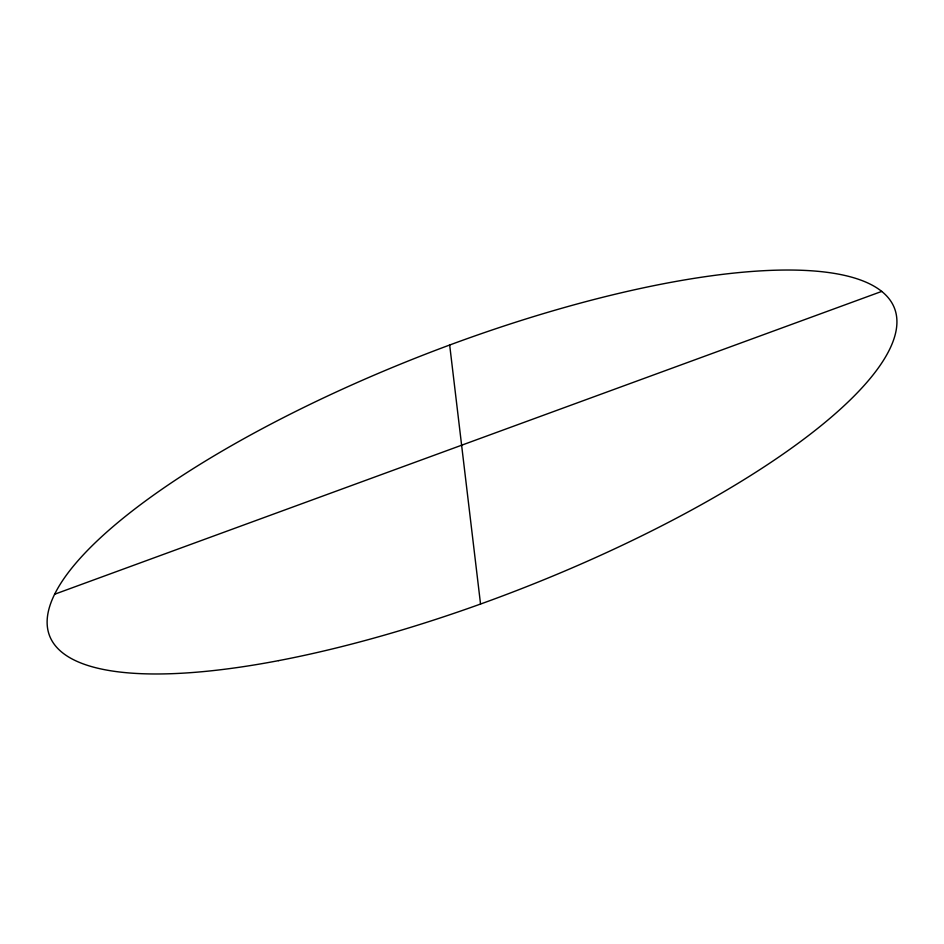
<?xml version="1.0" encoding="UTF-8"?>
<svg xmlns="http://www.w3.org/2000/svg" width="944" height="944" viewBox="0 0 944 944"><rect width="100%" height="100%" fill="white"/><g stroke="black" fill="none" stroke-linecap="round" stroke-linejoin="round"><path stroke-width="1.42" d="M54.599 594.248L881.72 291.413M449.674 345.008L480.543 604.042M278.563 660.635A453.096 126.673 -21.2 0 0 896.375 315.154A453.096 126.673 -21.2 0 0 241.086 440.234A453.096 126.673 -21.2 0 0 278.563 660.635"/></g></svg>
